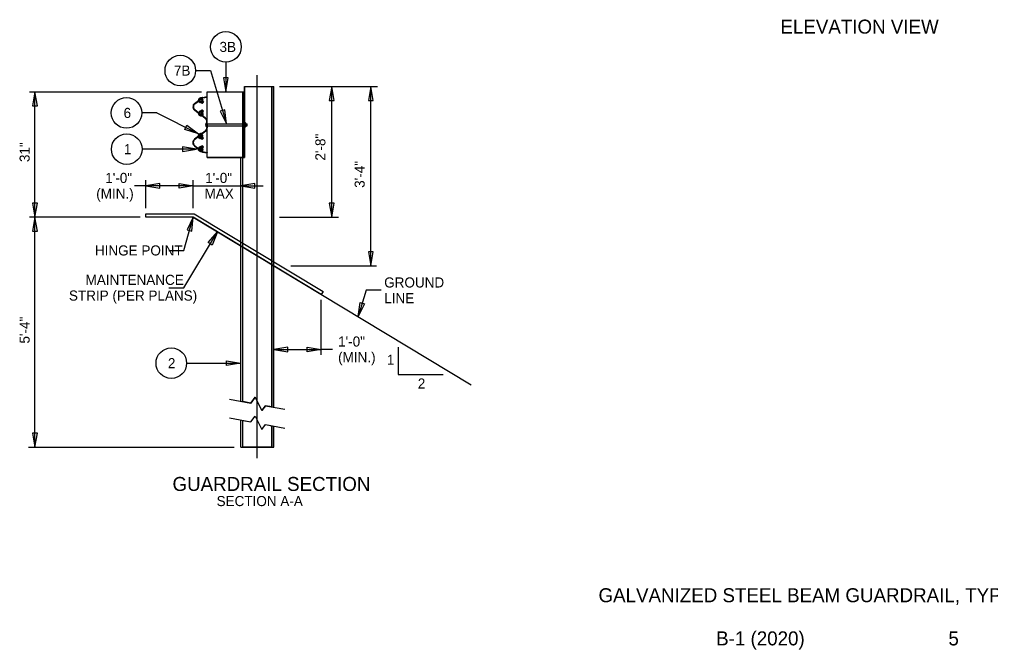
# Model space of a CAD drawing. Extents: x 1.3 to 17.7, y 0.2 to 9.8.
# Drawn here: x 1.49 to 10.15, y 0.57 to 6.2 of the extents above; entities that cross this region are included whole.
import ezdxf

# ---------------------------------------------------------------- set-up
doc = ezdxf.new("R2010")
doc.units = 0
for name, color, linetype in [('SD_P_Dimension Lines', 7, 'Continuous'), ('SD_P_Dimension Text', 7, 'Continuous'), ('SD_P_Frame', 7, 'Continuous'), ('SD_P_Prop Object Lines', 7, 'Continuous'), ('SD_P_Shading', 7, 'Continuous'), ('SD_P_Subtitles', 7, 'Continuous'), ('SD_X_Exist Hidden Lines', 7, 'Continuous'), ('SD_X_Exist Object Lines', 7, 'Continuous')]:
    doc.layers.add(name, color=color, linetype=linetype)

msp = doc.modelspace()

# ---------------------------------------------------------------- linework, layer by layer
at = {"layer": 'SD_P_Dimension Lines'}
for p, q in [((3.3345, 5.8173), (3.3345, 5.5513)), ((3.0648, 5.7418), (3.1978, 5.7418)), ((3.1978, 5.7418), (3.3398, 5.2663)), ((3.3135, 5.6763), (3.3345, 5.5513)), ((3.3555, 5.6763), (3.3135, 5.6763)), ((3.3345, 5.5513), (3.3555, 5.6763)), ((3.614, 2.2823), (3.614, 5.7018)), ((1.582, 5.5513), (3.118, 5.5513)), ((1.632, 5.5513), (1.611, 5.4263)), ((1.653, 5.4263), (1.632, 5.5513)), ((1.632, 4.4343), (1.632, 5.5513)), ((3.811, 5.6013), (4.687, 5.6012)), ((4.2776, 5.6013), (4.2566, 5.4763)), ((4.2986, 5.4763), (4.2776, 5.6013)), ((4.2776, 4.4333), (4.2776, 5.6012)), ((4.627, 5.6013), (4.606, 5.4763)), ((4.648, 5.4763), (4.627, 5.6013)), ((4.627, 4.0009), (4.627, 5.6012)), ((4.2566, 5.4763), (4.2986, 5.4763)), ((4.606, 5.4763), (4.648, 5.4763)), ((1.611, 5.4263), (1.653, 5.4263)), ((3.3238, 5.3923), (3.2838, 5.3803)), ((3.2838, 5.3803), (3.3398, 5.2663)), ((3.3398, 5.2663), (3.3238, 5.3923)), ((2.7179, 5.3639), (2.5849, 5.3639)), ((2.7179, 5.3639), (3.0889, 5.1789)), ((2.9677, 5.2166), (2.9871, 5.2541)), ((3.0889, 5.1789), (2.9677, 5.2166)), ((2.9871, 5.2541), (3.0889, 5.1789)), ((3.0737, 5.0408), (2.5861, 5.0408)), ((3.0737, 5.0408), (2.9487, 5.0618)), ((2.9487, 5.0618), (2.9487, 5.0198)), ((2.9487, 5.0198), (3.0737, 5.0408)), ((2.619, 4.5143), (2.619, 4.7643)), ((3.043, 4.5143), (3.043, 4.7643)), ((2.619, 4.7143), (2.519, 4.7143)), ((2.744, 4.7353), (2.619, 4.7143)), ((3.043, 4.7143), (2.619, 4.7143)), ((2.619, 4.7143), (2.744, 4.6933)), ((2.744, 4.6933), (2.744, 4.7353)), ((2.918, 4.7353), (3.043, 4.7143)), ((2.918, 4.6933), (2.918, 4.7353)), ((3.043, 4.7143), (2.918, 4.6933)), ((3.043, 4.7143), (3.467, 4.7143)), ((3.592, 4.7353), (3.467, 4.7143)), ((3.467, 4.7143), (3.592, 4.6933)), ((3.467, 4.7143), (3.667, 4.7143)), ((3.592, 4.6933), (3.592, 4.7353)), ((1.611, 4.5593), (1.632, 4.4343)), ((1.653, 4.5593), (1.611, 4.5593)), ((1.632, 4.4343), (1.653, 4.5593)), ((4.2566, 4.5583), (4.2776, 4.4333)), ((4.2986, 4.5583), (4.2566, 4.5583)), ((4.2776, 4.4333), (4.2986, 4.5583)), ((2.569, 4.4343), (1.582, 4.4343)), ((1.632, 4.4343), (1.611, 4.3093)), ((1.632, 2.3823), (1.632, 4.4343)), ((1.653, 4.3093), (1.632, 4.4343)), ((3.043, 4.4343), (2.619, 4.4343)), ((2.9591, 4.1369), (3.043, 4.4343)), ((3.043, 4.4343), (2.9889, 4.3197)), ((3.0293, 4.3083), (3.043, 4.4343)), ((3.043, 4.4343), (5.5212, 2.9386)), ((3.811, 4.4333), (4.3376, 4.4333)), ((1.611, 4.3093), (1.653, 4.3093)), ((2.9591, 3.8043), (3.2602, 4.3032)), ((2.9889, 4.3197), (3.0293, 4.3083)), ((3.1774, 4.2069), (3.2602, 4.3032)), ((3.2602, 4.3032), (3.2131, 4.1852)), ((3.2131, 4.1852), (3.1774, 4.2069)), ((2.8261, 4.1369), (2.9591, 4.1369)), ((4.606, 4.1259), (4.627, 4.0009)), ((4.648, 4.1259), (4.606, 4.1259)), ((4.627, 4.0009), (4.648, 4.1259)), ((3.9138, 4.0009), (4.677, 4.0009)), ((2.8261, 3.8043), (2.9591, 3.8043)), ((4.5858, 3.7837), (4.5148, 3.546)), ((4.7188, 3.7837), (4.5858, 3.7837)), ((4.185, 3.2041), (4.185, 3.695)), ((4.5148, 3.546), (4.5308, 3.672)), ((4.5708, 3.66), (4.5148, 3.546)), ((4.5308, 3.672), (4.5708, 3.66)), ((3.886, 3.2751), (3.761, 3.2541)), ((3.761, 3.2541), (3.886, 3.2331)), ((3.761, 3.2541), (4.185, 3.2541)), ((3.886, 3.2331), (3.886, 3.2751)), ((4.06, 3.2751), (4.185, 3.2541)), ((4.06, 3.2331), (4.06, 3.2751)), ((4.185, 3.2541), (4.06, 3.2331)), ((4.285, 3.2541), (4.185, 3.2541)), ((4.8712, 3.2722), (4.8712, 3.0308)), ((2.9837, 3.1307), (3.4637, 3.1307)), ((3.3387, 3.1517), (3.4637, 3.1307)), ((3.3387, 3.1097), (3.3387, 3.1517)), ((3.4637, 3.1307), (3.3387, 3.1097)), ((4.8712, 3.0308), (5.2712, 3.0308)), ((1.611, 2.5066), (1.632, 2.3816)), ((1.653, 2.5066), (1.611, 2.5066)), ((1.632, 2.3816), (1.653, 2.5066)), ((1.573, 2.3823), (3.408, 2.3823))]:
    msp.add_line(p, q, dxfattribs=at)
msp.add_lwpolyline([(2.619, 4.4343), (2.619, 4.4643), (3.0513, 4.4643), (4.2005, 3.7707), (4.185, 3.745), (3.043, 4.4343)], close=True, dxfattribs=at)
for centre in [(3.3345, 5.9533), (2.9279, 5.7418), (2.4482, 5.3641), (2.4501, 5.0408), (2.8477, 3.1307)]:
    msp.add_circle(centre, 0.1364, dxfattribs=at)
at = {"layer": 'SD_P_Prop Object Lines'}
for p, q in [((3.168, 4.9678), (3.168, 5.5513)), ((3.168, 5.5513), (3.501, 5.5513)), ((3.501, 4.9678), (3.501, 5.5513)), ((3.168, 4.9678), (3.501, 4.9678))]:
    msp.add_line(p, q, dxfattribs=at)
at = {"layer": 'SD_P_Shading'}
for points in [[(3.168, 5.5513), (3.501, 5.5513), (3.501, 4.9678), (3.168, 4.9678)], [(3.501, 5.6013), (3.501, 5.6013), (3.743, 5.6013), (3.743, 2.7403), (3.688, 2.7503), (3.655, 2.7073), (3.596, 2.8273), (3.556, 2.7753), (3.485, 2.7883), (3.485, 4.9678), (3.501, 4.9678)], [(3.485, 2.3823), (3.485, 2.6203), (3.556, 2.6073), (3.596, 2.6593), (3.655, 2.5393), (3.688, 2.5823), (3.743, 2.5723), (3.743, 2.3823)]]:
    msp.add_lwpolyline(points, close=True, dxfattribs=at)
at = {"layer": 'SD_X_Exist Hidden Lines'}
for p, q in [((3.484, 4.9678), (3.484, 5.5513)), ((3.493, 4.9678), (3.493, 5.5513)), ((3.168, 5.2663), (3.5115, 5.2663)), ((3.168, 5.2493), (3.5115, 5.2493)), ((3.493, 5.2388), (3.493, 5.2773)), ((3.501, 5.2773), (3.493, 5.2773)), ((3.501, 5.2688), (3.493, 5.2688)), ((3.501, 5.2468), (3.493, 5.2468)), ((3.4945, 5.2438), (3.493, 5.2438)), ((3.501, 5.2388), (3.493, 5.2388)), ((3.4945, 5.2438), (3.4945, 5.2723))]:
    msp.add_line(p, q, dxfattribs=at)
at = {"layer": 'SD_X_Exist Object Lines'}
for p, q in [((3.501, 5.6013), (3.501, 5.5513)), ((3.501, 5.6013), (3.761, 5.6013)), ((3.743, 2.7403), (3.743, 5.6013)), ((3.761, 2.7371), (3.761, 5.6013)), ((3.054, 5.4483), (3.0925, 5.4773)), ((3.056, 5.4453), (3.096, 5.4733)), ((3.086, 5.4723), (3.1195, 5.4988)), ((3.086, 5.4723), (3.119, 5.4983)), ((3.091, 5.4698), (3.1205, 5.4938)), ((3.1, 5.4588), (3.091, 5.4698)), ((3.0925, 5.4773), (3.0965, 5.4728)), ((3.0965, 5.4728), (3.1165, 5.4893)), ((3.106, 5.4638), (3.097, 5.4748)), ((3.099, 5.4763), (3.1105, 5.4618)), ((3.0995, 5.4758), (3.1225, 5.4473)), ((3.1055, 5.4578), (3.1295, 5.4768)), ((3.1105, 5.4623), (3.124, 5.4728)), ((3.112, 5.4603), (3.1255, 5.4708)), ((3.113, 5.4938), (3.1165, 5.4893)), ((3.113, 5.4873), (3.124, 5.4728)), ((3.113, 5.4863), (3.1355, 5.4588)), ((3.114, 5.4943), (3.123, 5.5008)), ((3.1235, 5.4778), (3.114, 5.4883)), ((3.1145, 5.4568), (3.128, 5.4678)), ((3.1165, 5.4908), (3.125, 5.4978)), ((3.1175, 5.4533), (3.131, 5.4648)), ((3.12, 5.4503), (3.1335, 5.4608)), ((3.1295, 5.4828), (3.1205, 5.4938)), ((3.1225, 5.4473), (3.1355, 5.4588)), ((3.127, 5.5028), (3.168, 5.5098)), ((3.1275, 5.4988), (3.1685, 5.5063)), ((3.1685, 5.5063), (3.168, 5.5098)), ((3.088, 5.3633), (3.054, 5.3898)), ((3.094, 5.3633), (3.056, 5.3928)), ((3.1, 5.3783), (3.0915, 5.3668)), ((3.1065, 5.3733), (3.098, 5.3623)), ((3.1, 5.3608), (3.1215, 5.3903)), ((3.13, 5.3608), (3.106, 5.3793)), ((3.1255, 5.3668), (3.112, 5.3773)), ((3.113, 5.3508), (3.135, 5.3798)), ((3.128, 5.3703), (3.1145, 5.3803)), ((3.1305, 5.3738), (3.117, 5.3843)), ((3.1335, 5.3773), (3.1195, 5.3878)), ((3.135, 5.3798), (3.1215, 5.3903)), ((3.12, 5.3383), (3.0865, 5.3643)), ((3.12, 5.3383), (3.088, 5.3633)), ((3.1215, 5.3438), (3.0915, 5.3668)), ((3.0925, 5.3593), (3.096, 5.3638)), ((3.116, 5.3463), (3.094, 5.3633)), ((3.117, 5.3478), (3.096, 5.3638)), ((3.1135, 5.3433), (3.117, 5.3478)), ((3.1495, 5.3148), (3.1135, 5.3433)), ((3.124, 5.3598), (3.1155, 5.3483)), ((3.1515, 5.3178), (3.116, 5.3463)), ((3.1305, 5.3553), (3.1215, 5.3438)), ((3.164, 5.2588), (3.164, 5.2853)), ((3.1675, 5.2588), (3.1675, 5.2853)), ((3.1495, 5.2023), (3.113, 5.1743)), ((3.1545, 5.2013), (3.1155, 5.1713)), ((3.164, 5.2793), (3.164, 5.2363)), ((3.164, 5.2718), (3.168, 5.2718)), ((3.164, 5.2588), (3.164, 5.2318)), ((3.164, 5.2448), (3.168, 5.2448)), ((3.1675, 5.2588), (3.1675, 5.2308)), ((3.4945, 5.2723), (3.493, 5.2723)), ((3.493, 5.2483), (3.493, 5.2663)), ((3.493, 5.2483), (3.493, 5.2663)), ((3.507, 5.2773), (3.501, 5.2773)), ((3.507, 5.2688), (3.501, 5.2688)), ((3.507, 5.2468), (3.501, 5.2468)), ((3.507, 5.2388), (3.501, 5.2388)), ((3.5115, 5.2428), (3.5115, 5.2728)), ((3.5115, 5.2663), (3.524, 5.2663)), ((3.5115, 5.2493), (3.524, 5.2493)), ((3.5145, 5.2493), (3.5145, 5.2663)), ((3.518, 5.2493), (3.5175, 5.2663)), ((3.521, 5.2493), (3.5205, 5.2663)), ((3.524, 5.2493), (3.524, 5.2663)), ((3.0915, 5.1578), (3.053, 5.1288)), ((3.094, 5.1548), (3.0555, 5.1253)), ((3.085, 5.1528), (3.119, 5.1793)), ((3.0885, 5.1503), (3.1205, 5.1748)), ((3.0975, 5.1378), (3.0885, 5.1503)), ((3.094, 5.1548), (3.0915, 5.1578)), ((3.0915, 5.1578), (3.095, 5.1533)), ((3.094, 5.1518), (3.093, 5.1533)), ((3.1155, 5.1713), (3.094, 5.1548)), ((3.094, 5.1518), (3.117, 5.1698)), ((3.095, 5.1533), (3.1155, 5.1698)), ((3.104, 5.1433), (3.095, 5.1548)), ((3.098, 5.1553), (3.109, 5.1413)), ((3.0985, 5.1558), (3.1215, 5.1283)), ((3.101, 5.1523), (3.1145, 5.1628)), ((3.1035, 5.1493), (3.117, 5.1608)), ((3.1035, 5.1368), (3.129, 5.1568)), ((3.1065, 5.1458), (3.12, 5.1568)), ((3.1095, 5.1428), (3.123, 5.1533)), ((3.111, 5.1403), (3.1245, 5.1508)), ((3.1115, 5.1668), (3.134, 5.1388)), ((3.112, 5.1738), (3.1155, 5.1698)), ((3.1125, 5.1663), (3.1235, 5.1523)), ((3.1225, 5.1573), (3.1135, 5.1688)), ((3.1135, 5.1373), (3.1265, 5.1483)), ((3.1165, 5.1618), (3.114, 5.1648)), ((3.117, 5.1698), (3.1165, 5.1713)), ((3.1165, 5.1343), (3.1295, 5.1448)), ((3.1195, 5.1308), (3.132, 5.1413)), ((3.1295, 5.1628), (3.1205, 5.1748)), ((3.1215, 5.1283), (3.134, 5.1388)), ((3.053, 5.0698), (3.0915, 5.0403)), ((3.0555, 5.0728), (3.094, 5.0433)), ((3.1185, 5.0193), (3.0855, 5.0448)), ((3.0975, 5.0598), (3.0885, 5.0478)), ((3.1205, 5.0233), (3.0885, 5.0478)), ((3.0915, 5.0403), (3.095, 5.0448)), ((3.0935, 5.0453), (3.093, 5.0443)), ((3.117, 5.0278), (3.0935, 5.0453)), ((3.116, 5.0288), (3.095, 5.0448)), ((3.1045, 5.0543), (3.0955, 5.0423)), ((3.0985, 5.0418), (3.1095, 5.0563)), ((3.099, 5.0418), (3.1205, 5.0708)), ((3.1155, 5.0348), (3.101, 5.0453)), ((3.1175, 5.0378), (3.1035, 5.0483)), ((3.129, 5.0413), (3.104, 5.0603)), ((3.12, 5.0418), (3.1065, 5.0523)), ((3.123, 5.0453), (3.1095, 5.0558)), ((3.1245, 5.0478), (3.111, 5.0583)), ((3.1125, 5.0318), (3.134, 5.0603)), ((3.1125, 5.0243), (3.116, 5.0288)), ((3.113, 5.0308), (3.1235, 5.0453)), ((3.113, 5.0238), (3.1215, 5.0168)), ((3.123, 5.0403), (3.114, 5.0283)), ((3.128, 5.0523), (3.1145, 5.0623)), ((3.115, 5.0273), (3.124, 5.0203)), ((3.1295, 5.0543), (3.116, 5.0648)), ((3.117, 5.0278), (3.116, 5.0263)), ((3.1325, 5.0583), (3.119, 5.0688)), ((3.134, 5.0603), (3.1205, 5.0708)), ((3.1295, 5.0348), (3.1205, 5.0233)), ((3.126, 5.0153), (3.167, 5.0078)), ((3.1265, 5.0193), (3.168, 5.0118)), ((3.168, 5.0118), (3.167, 5.0078)), ((3.467, 2.7916), (3.467, 4.9678)), ((3.485, 2.7883), (3.485, 4.9678)), ((3.467, 2.8093), (3.467, 2.8763)), ((3.485, 2.8063), (3.485, 2.8763)), ((3.367, 2.8099), (3.556, 2.7753)), ((3.688, 2.7503), (3.861, 2.719)), ((3.367, 2.6419), (3.556, 2.6073)), ((3.467, 2.3823), (3.467, 2.6236)), ((3.485, 2.3823), (3.485, 2.6203)), ((3.688, 2.5823), (3.861, 2.551)), ((3.743, 2.3823), (3.743, 2.5723)), ((3.761, 2.3823), (3.761, 2.5691)), ((3.467, 2.3823), (3.761, 2.3823))]:
    msp.add_line(p, q, dxfattribs=at)
for points in [[(3.556, 2.7753), (3.596, 2.8273), (3.655, 2.7073), (3.688, 2.7503)], [(3.556, 2.6073), (3.596, 2.6593), (3.655, 2.5393), (3.688, 2.5823)]]:
    msp.add_lwpolyline(points, dxfattribs=at)
for centre, radius, start, end in [((3.114, 5.4716), 0.0279, 78.14454, 178.32211), ((3.131, 5.4885), 0.0148, 106.99154, 124.58936), ((3.131, 5.4885), 0.011, 106.99154, 124.58936), ((3.0782, 5.4195), 0.0377, 130.03938, 180.65701), ((3.0782, 5.4184), 0.0377, 178.96367, 229.58129), ((3.0782, 5.4195), 0.0338, 130.03938, 180.65701), ((3.0782, 5.4184), 0.0338, 178.96367, 229.58129), ((3.1142, 5.3659), 0.0279, 183.15378, 280.07475), ((3.127, 5.2856), 0.037, 0, 52.88484), ((3.127, 5.2856), 0.0405, 0, 52.88484), ((3.127, 5.2316), 0.037, 307.89293, 0), ((3.127, 5.2316), 0.0405, 307.89293, 0), ((3.1818, 5.258), 0.0279, 129.64453, 230.35547), ((3.0776, 5.0998), 0.0377, 130.20605, 180.82367), ((3.0776, 5.0998), 0.0338, 130.20605, 180.82367), ((3.1128, 5.1519), 0.0279, 77.4225, 178.20965), ((3.0776, 5.0987), 0.0377, 179.13033, 229.74796), ((3.0776, 5.0987), 0.0338, 179.13033, 229.74796), ((3.1132, 5.0467), 0.0279, 183.69429, 280.91723), ((3.1302, 5.0295), 0.0148, 235.19798, 252.7958), ((3.1302, 5.0295), 0.011, 235.19798, 252.7958)]:
    msp.add_arc(centre, radius, start, end, dxfattribs=at)
for centre, major_axis, start_param, end_param in [((3.1023, 5.4623), (0.0036, -0.00446), 4.932141, 7.63423), ((3.0989, 5.4905), (0.0187, -0.0232), 5.727189, 6.839182), ((3.1257, 5.4812), (0.0036, -0.00446), 4.932141, 7.63423), ((3.1024, 5.3749), (0.00348, 0.00456), 4.932141, 7.63423), ((3.0998, 5.3466), (0.018, 0.0237), 5.727189, 6.839182), ((3.1263, 5.3566), (0.00348, 0.00456), 4.932141, 7.63423), ((3.5058, 5.2729), (0.00579, 0), 4.932141, 7.63423), ((3.4816, 5.2577), (0.03, 0), 5.727189, 6.839182), ((3.5058, 5.243), (0.00579, 0), 4.932141, 7.63423), ((3.1, 5.1419), (0.0037, -0.00484), 4.932141, 7.63423), ((3.0969, 5.1717), (0.0192, -0.0251), 5.727189, 6.839182), ((3.125, 5.1611), (0.0037, -0.00484), 4.932141, 7.63423), ((3.1003, 5.0556), (0.0037, 0.00484), 4.932141, 7.63423), ((3.0975, 5.0256), (0.0192, 0.0251), 5.727189, 6.839182), ((3.1253, 5.0365), (0.0037, 0.00484), 4.932141, 7.63423)]:
    msp.add_ellipse(centre, major_axis=major_axis, ratio=0.7047, start_param=start_param, end_param=end_param, dxfattribs=at)

# ---------------------------------------------------------------- texts
at = {"layer": 'SD_P_Dimension Text'}
for s, p in [('3B', (3.2775, 5.9083)), ('7B', (2.8709, 5.6968)), ('6', (2.4219, 5.3191)), ('1', (2.4246, 4.9958)), ('1\'-0"', (2.2583, 4.7393)), ('1\'-0"', (3.1497, 4.7393)), ('(MIN.)', (2.1781, 4.5993)), ('MAX', (3.144, 4.5993)), ('HINGE POINT', (2.1663, 4.0919)), ('MAINTENANCE', (2.083, 3.8293)), ('GROUND', (4.7459, 3.8061)), ('STRIP (PER PLANS)', (1.9348, 3.6893)), ('LINE', (4.7459, 3.6661)), ('1\'-0"', (4.335, 3.2791)), ('(MIN.)', (4.335, 3.1391)), ('1', (4.7699, 3.1164)), ('2', (2.8173, 3.0857)), ('2', (5.0453, 2.9043))]:
    msp.add_text(s, height=0.09, dxfattribs=at).set_placement(p)
for s, p in [('2\'-8"', (4.2217, 4.9388)), ('31"', (1.5846, 4.9256)), ('3\'-4"', (4.572, 4.6957)), ('5\'-4"', (1.5846, 3.3061))]:
    msp.add_text(s, height=0.09, rotation=90, dxfattribs=at).set_placement(p)
at = {"layer": 'SD_P_Frame'}
for s, p in [('GALVANIZED STEEL BEAM GUARDRAIL, TYPE 1-31, STEEP SLOPE', (6.657, 0.9973)), ('B-1 (2020)', (7.706, 0.6123)), ('5', (9.777, 0.6119))]:
    msp.add_text(s, height=0.125, dxfattribs=at).set_placement(p)
at = {"layer": 'SD_P_Subtitles'}
for s, height, p in [('ELEVATION VIEW', 0.125, (8.2789, 6.0719)), ('GUARDRAIL SECTION', 0.125, (2.8582, 1.9904)), ('SECTION A-A', 0.09, (3.2514, 1.8552))]:
    msp.add_text(s, height=height, dxfattribs=at).set_placement(p)

doc.saveas('drawing.dxf')
